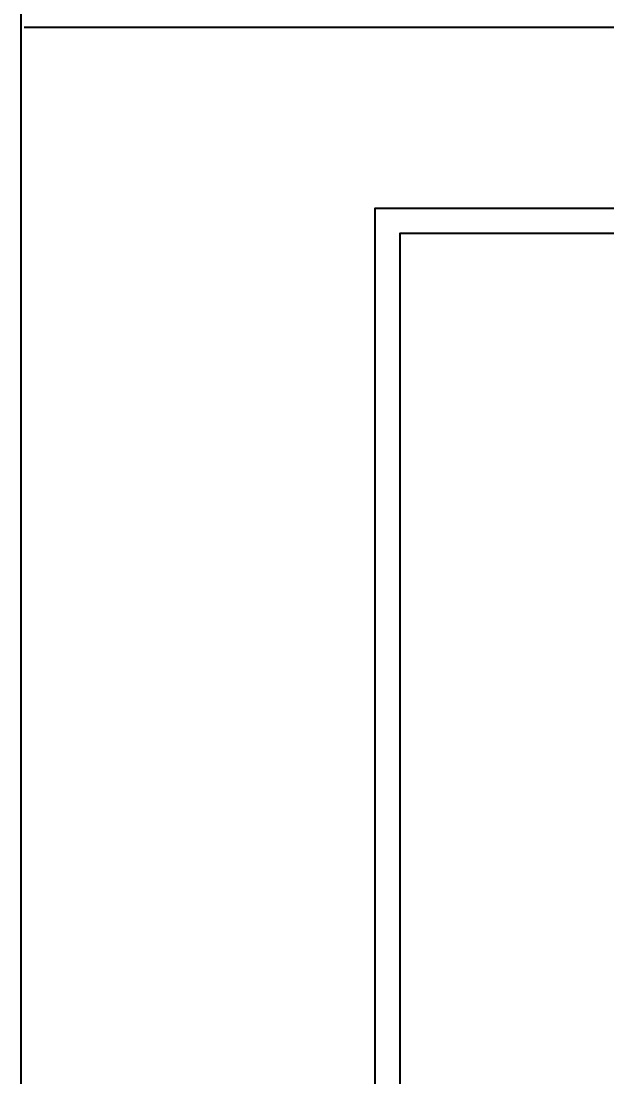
# Model space of a CAD drawing. Extents: x 2698 to 184165, y 3805 to 33846.
# Drawn here: x 159582 to 159906, y 30568 to 31151 of the extents above; entities that cross this region are included whole.
import ezdxf
from ezdxf import colors
from ezdxf.entities.mleader import LeaderData, LeaderLine
from ezdxf.math import Vec2, Vec3

# ---------------------------------------------------------------- set-up
doc = ezdxf.new("R2010")
doc.units = 0
doc.header["$LTSCALE"] = 2
for name, color, linetype in [('_MCA-0', 7, 'CONTINUOUS'), ('_MCA-0-ANTET', 2, 'CONTINUOUS'), ('_MCA-0-DETAY', 7, 'CONTINUOUS')]:
    doc.layers.add(name, color=color, linetype=linetype)
doc.styles.add('_MCA-YAZI', font='calibril.ttf', dxfattribs={"width": 0.7})

# ---------------------------------------------------------------- blocks, each defined once
blk = doc.blocks.new('_MCA-Y-DETAY-SPRMON')
at = {"layer": '_MCA-0-DETAY', "color": 1, "ltscale": 0.005}
blk.add_lwpolyline([(260, -310), (0, -310), (0, 0), (260, 0)], close=True, dxfattribs=at)
at = {"layer": '_MCA-0-DETAY', "color": 7, "ltscale": 0.005}
blk.add_lwpolyline([(255, -305), (5, -305), (5, -5), (255, -5)], close=True, dxfattribs=at)
at = {"layer": '_MCA-0'}
ml = blk.add_multileader_mtext('Standard', dxfattribs=at)
ml.set_content('MANŞON REDÜKSİYON', color=256, style='_MCA-YAZI')
ml.set_leader_properties(color=256, linetype='ByLayer', lineweight=-1)
ml.build(insert=Vec2(0, 0))
ml.multileader.update_dxf_attribs({"text_left_attachment_type": 2, "text_right_attachment_type": 2, "dogleg_length": 10, "arrow_head_size": 5})
ctx = ml.context
ctx.base_point, ctx.char_height, ctx.arrow_head_size, ctx.plane_origin = Vec3(81.94, -88.78), 5, 5, Vec3(-1767.93, 90.52)
ctx.left_attachment, ctx.right_attachment, ctx.text_align_type = 2, 2, 2
notes = []
notes.append((ctx, [(1, (1, 1, 0), (117.23, -88.78), (-1, 0), 3.49, [(0, [(132.33, -91.61)], 0, [])])]))
ctx.mtext.insert, ctx.mtext.width, ctx.mtext.defined_height, ctx.mtext.alignment, ctx.mtext.line_spacing_factor, ctx.mtext.flow_direction = Vec3(111.74, -82.14), 34.703, 11, 3, 0.84, 5
for ctx, leaders in notes:
    for number, flags, end, landing, length, lines in leaders:
        leader = LeaderData()
        leader.index, (leader.has_last_leader_line, leader.has_dogleg_vector, leader.attachment_direction) = number, flags
        leader.last_leader_point, leader.dogleg_vector, leader.dogleg_length = Vec3(end), Vec3(landing), length
        for number, points, colour, breaks in lines:
            line = LeaderLine()
            line.index, line.vertices, line.color, line.breaks = number, Vec3.list(points), colors.encode_raw_color(colour), breaks
            leader.lines.append(line)
        ctx.leaders.append(leader)

msp = doc.modelspace()

# ---------------------------------------------------------------- linework, layer by layer
at = {"layer": '_MCA-0-ANTET', "color": 4}
msp.add_line((159583.42, 31148), (160684.92, 31148), dxfattribs=at)
msp.add_lwpolyline([(159581.75, 31188.83), (160684.92, 31188.83), (160684.92, 29354.95), (159581.75, 29354.95)], close=True, dxfattribs=at)

# ---------------------------------------------------------------- block references
at = {"layer": '_MCA-0-DETAY', "xscale": 2.742269662921349, "yscale": 2.742269662921349, "zscale": 2.742269662921349}
msp.add_blockref('_MCA-Y-DETAY-SPRMON', (159777.68, 31048), dxfattribs=at)

doc.saveas('drawing.dxf')
